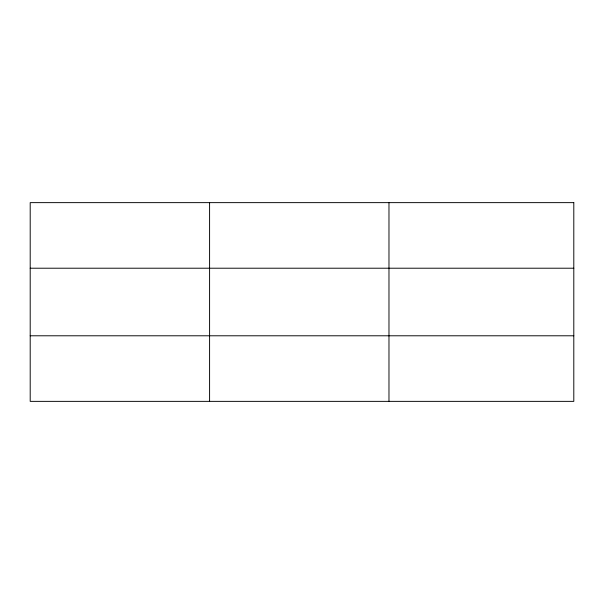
<?xml version="1.0" encoding="UTF-8"?>
<svg xmlns="http://www.w3.org/2000/svg" width="604" height="604" viewBox="0 0 604 604"><rect width="100%" height="100%" fill="white"/><g stroke="black" fill="none" stroke-linecap="round" stroke-linejoin="round"><path stroke-width="0.91" d="M209.588 202.634L209.588 401.366M388.976 202.634L388.976 401.366M30.2 268.214L573.8 268.214M30.2 335.786L573.8 335.786M573.8 202.634L573.8 401.366L30.2 401.366L30.2 202.634L573.8 202.634"/></g></svg>
